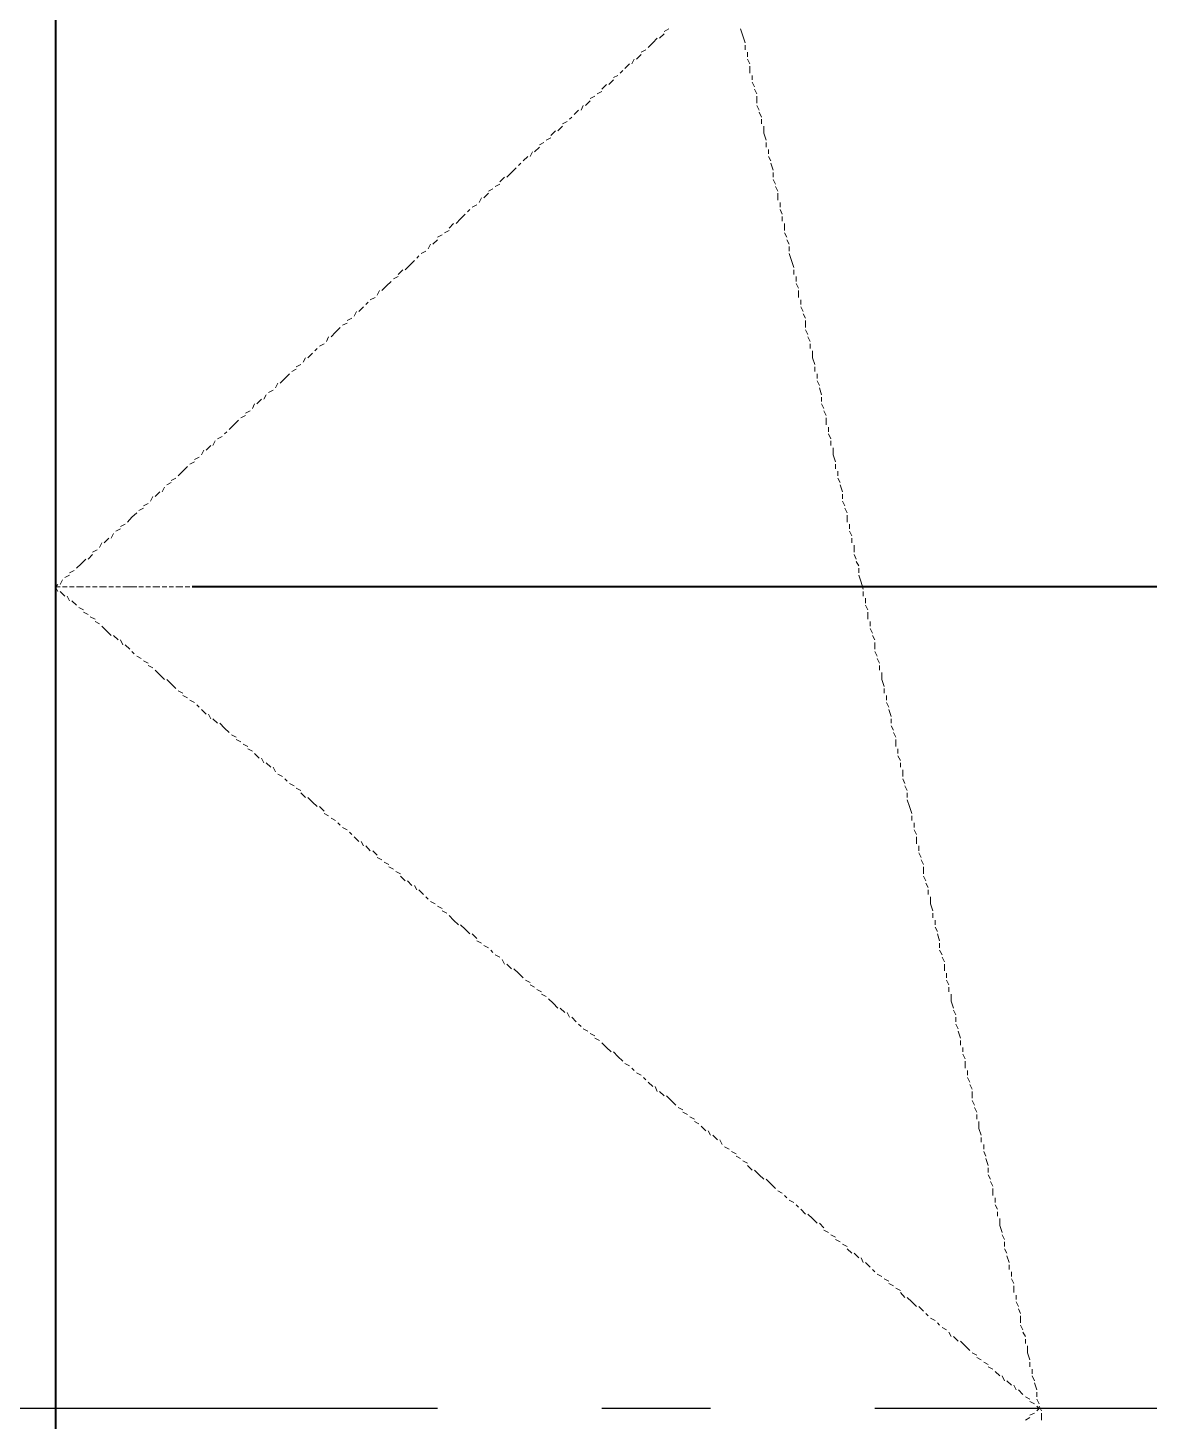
# Model space of a CAD drawing. Extents: x 8 to 21351, y 0 to 420.
# Drawn here: x 15722.33 to 15732.59, y 368.86 to 381.6 of the extents above; entities that cross this region are included whole.
import ezdxf

# ---------------------------------------------------------------- set-up
doc = ezdxf.new("R2010")
doc.units = 0

msp = doc.modelspace()

# ---------------------------------------------------------------- linework, layer by layer
at = {"color": 7, "lineweight": 40}
for p, q in [((15722.587, 397.743), (15722.587, 310.219)), ((15751.331, 376.491), (15723.836, 376.491))]:
    msp.add_line(p, q, dxfattribs=at)
at = {"color": 7, "lineweight": 25}
for p, q in [((15722.587, 381.593), (15722.587, 361.59)), ((15726.079, 368.977), (15706.077, 368.977)), ((15728.577, 368.977), (15727.582, 368.977)), ((15750.082, 368.977), (15730.08, 368.977))]:
    msp.add_line(p, q, dxfattribs=at)
at = {"color": 7, "lineweight": 5}
for p, q in [((15722.587, 381.55), (15722.587, 381.593)), ((15722.587, 381.487), (15722.587, 381.529)), ((15728.09, 381.508), (15728.048, 381.466)), ((15728.154, 381.55), (15728.111, 381.508)), ((15728.196, 381.593), (15728.154, 381.571)), ((15728.873, 381.529), (15728.852, 381.593)), ((15728.894, 381.466), (15728.873, 381.529)), ((15722.587, 381.402), (15722.587, 381.466)), ((15722.587, 381.339), (15722.587, 381.402)), ((15727.984, 381.402), (15727.942, 381.381)), ((15728.048, 381.466), (15728.005, 381.423)), ((15728.894, 381.402), (15728.894, 381.444)), ((15728.916, 381.339), (15728.916, 381.381)), ((15722.587, 381.275), (15722.587, 381.317)), ((15722.587, 381.212), (15722.587, 381.254)), ((15727.836, 381.275), (15727.794, 381.233)), ((15727.878, 381.317), (15727.857, 381.275)), ((15727.942, 381.36), (15727.9, 381.317)), ((15728.937, 381.275), (15728.916, 381.317)), ((15728.937, 381.19), (15728.937, 381.254)), ((15722.587, 381.127), (15722.587, 381.19)), ((15727.688, 381.127), (15727.646, 381.085)), ((15727.73, 381.169), (15727.688, 381.148)), ((15727.773, 381.212), (15727.751, 381.19)), ((15728.958, 381.127), (15728.958, 381.169)), ((15722.587, 381.063), (15722.587, 381.106)), ((15722.587, 381), (15722.587, 381.042)), ((15727.582, 381.021), (15727.54, 381)), ((15727.624, 381.085), (15727.582, 381.042)), ((15728.979, 381.063), (15728.958, 381.106)), ((15729, 381), (15728.979, 381.042)), ((15722.587, 380.915), (15722.587, 380.979)), ((15722.587, 380.852), (15722.587, 380.894)), ((15727.413, 380.894), (15727.392, 380.852)), ((15727.476, 380.937), (15727.434, 380.894)), ((15727.519, 380.979), (15727.476, 380.958)), ((15729, 380.915), (15729, 380.979)), ((15729.021, 380.852), (15729, 380.894)), ((15722.587, 380.788), (15722.587, 380.831)), ((15722.587, 380.704), (15722.587, 380.767)), ((15727.265, 380.746), (15727.222, 380.725)), ((15727.307, 380.788), (15727.286, 380.767)), ((15727.37, 380.852), (15727.328, 380.81)), ((15729.043, 380.788), (15729.021, 380.831)), ((15729.043, 380.725), (15729.043, 380.767)), ((15722.587, 380.64), (15722.587, 380.682)), ((15722.587, 380.577), (15722.587, 380.619)), ((15727.159, 380.661), (15727.116, 380.619)), ((15727.222, 380.704), (15727.18, 380.661)), ((15729.064, 380.64), (15729.064, 380.704)), ((15729.085, 380.577), (15729.064, 380.64)), ((15722.587, 380.492), (15722.587, 380.555)), ((15722.587, 380.428), (15722.587, 380.492)), ((15727.011, 380.513), (15726.968, 380.471)), ((15727.053, 380.555), (15727.011, 380.534)), ((15727.116, 380.598), (15727.074, 380.577)), ((15729.085, 380.513), (15729.085, 380.555)), ((15729.106, 380.45), (15729.106, 380.492)), ((15722.587, 380.365), (15722.587, 380.407)), ((15726.841, 380.365), (15726.82, 380.344)), ((15726.905, 380.428), (15726.862, 380.386)), ((15726.947, 380.471), (15726.926, 380.428)), ((15729.127, 380.386), (15729.106, 380.428)), ((15729.148, 380.301), (15729.127, 380.365)), ((15722.587, 380.301), (15722.587, 380.344)), ((15722.587, 380.217), (15722.587, 380.28)), ((15726.693, 380.238), (15726.651, 380.196)), ((15726.757, 380.28), (15726.714, 380.238)), ((15726.799, 380.323), (15726.757, 380.28)), ((15729.148, 380.238), (15729.148, 380.28)), ((15722.587, 380.153), (15722.587, 380.196)), ((15722.587, 380.09), (15722.587, 380.132)), ((15726.587, 380.132), (15726.545, 380.111)), ((15726.651, 380.174), (15726.608, 380.153)), ((15729.17, 380.174), (15729.148, 380.217)), ((15729.191, 380.111), (15729.17, 380.153)), ((15722.587, 380.005), (15722.587, 380.069)), ((15722.587, 379.942), (15722.587, 379.984)), ((15726.439, 379.984), (15726.397, 379.963)), ((15726.481, 380.048), (15726.46, 380.005)), ((15726.545, 380.09), (15726.503, 380.048)), ((15729.191, 380.026), (15729.191, 380.09)), ((15729.212, 379.963), (15729.212, 380.005)), ((15722.587, 379.878), (15722.587, 379.921)), ((15722.587, 379.793), (15722.587, 379.857)), ((15726.291, 379.857), (15726.249, 379.815)), ((15726.333, 379.899), (15726.291, 379.857)), ((15726.376, 379.942), (15726.354, 379.921)), ((15729.233, 379.899), (15729.212, 379.942)), ((15729.233, 379.836), (15729.233, 379.878)), ((15722.587, 379.73), (15722.587, 379.772)), ((15726.185, 379.751), (15726.143, 379.73)), ((15726.227, 379.815), (15726.185, 379.772)), ((15729.254, 379.751), (15729.254, 379.815)), ((15729.275, 379.688), (15729.254, 379.73)), ((15722.587, 379.666), (15722.587, 379.709)), ((15722.587, 379.582), (15722.587, 379.645)), ((15726.016, 379.624), (15725.995, 379.582)), ((15726.079, 379.666), (15726.037, 379.624)), ((15726.122, 379.709), (15726.079, 379.688)), ((15729.297, 379.624), (15729.275, 379.666)), ((15729.297, 379.561), (15729.297, 379.603)), ((15722.587, 379.518), (15722.587, 379.582)), ((15722.587, 379.455), (15722.587, 379.497)), ((15725.868, 379.476), (15725.825, 379.434)), ((15725.91, 379.518), (15725.889, 379.497)), ((15725.973, 379.561), (15725.931, 379.539)), ((15729.318, 379.476), (15729.297, 379.539)), ((15729.339, 379.413), (15729.318, 379.476)), ((15722.587, 379.391), (15722.587, 379.434)), ((15722.587, 379.307), (15722.587, 379.37)), ((15725.762, 379.391), (15725.719, 379.349)), ((15725.825, 379.434), (15725.783, 379.391)), ((15729.339, 379.349), (15729.339, 379.391)), ((15722.587, 379.243), (15722.587, 379.285)), ((15722.587, 379.18), (15722.587, 379.222)), ((15725.614, 379.243), (15725.571, 379.201)), ((15725.656, 379.285), (15725.614, 379.243)), ((15725.719, 379.328), (15725.677, 379.307)), ((15729.36, 379.285), (15729.36, 379.328)), ((15729.381, 379.222), (15729.36, 379.264)), ((15722.587, 379.095), (15722.587, 379.158)), ((15725.444, 379.095), (15725.423, 379.074)), ((15725.508, 379.137), (15725.465, 379.116)), ((15725.55, 379.201), (15725.529, 379.158)), ((15729.381, 379.137), (15729.381, 379.201)), ((15729.402, 379.074), (15729.402, 379.116)), ((15722.587, 379.031), (15722.587, 379.074)), ((15722.587, 378.968), (15722.587, 379.01)), ((15725.338, 379.01), (15725.317, 378.968)), ((15725.402, 379.053), (15725.36, 379.01)), ((15729.424, 379.01), (15729.402, 379.053)), ((15729.445, 378.947), (15729.424, 378.989)), ((15722.587, 378.883), (15722.587, 378.947)), ((15722.587, 378.82), (15722.587, 378.862)), ((15725.19, 378.862), (15725.148, 378.82)), ((15725.254, 378.904), (15725.211, 378.883)), ((15725.296, 378.947), (15725.254, 378.926)), ((15729.445, 378.862), (15729.445, 378.926)), ((15729.466, 378.799), (15729.445, 378.841)), ((15722.587, 378.756), (15722.587, 378.799)), ((15722.587, 378.672), (15722.587, 378.735)), ((15725.042, 378.714), (15725, 378.693)), ((15725.084, 378.777), (15725.063, 378.735)), ((15725.148, 378.82), (15725.106, 378.777)), ((15729.487, 378.735), (15729.466, 378.777)), ((15729.487, 378.672), (15729.487, 378.714)), ((15722.587, 378.608), (15722.587, 378.672)), ((15722.587, 378.545), (15722.587, 378.587)), ((15724.873, 378.587), (15724.852, 378.545)), ((15724.936, 378.629), (15724.894, 378.587)), ((15724.979, 378.672), (15724.957, 378.65)), ((15729.508, 378.587), (15729.508, 378.65)), ((15729.529, 378.524), (15729.508, 378.587)), ((15722.587, 378.481), (15722.587, 378.524)), ((15722.587, 378.396), (15722.587, 378.46)), ((15724.788, 378.481), (15724.746, 378.46)), ((15724.83, 378.524), (15724.788, 378.502)), ((15729.529, 378.46), (15729.529, 378.502)), ((15722.587, 378.333), (15722.587, 378.375)), ((15724.619, 378.354), (15724.598, 378.312)), ((15724.682, 378.396), (15724.64, 378.354)), ((15724.725, 378.439), (15724.682, 378.396)), ((15729.551, 378.396), (15729.551, 378.439)), ((15729.572, 378.333), (15729.551, 378.375)), ((15722.587, 378.269), (15722.587, 378.312)), ((15722.587, 378.185), (15722.587, 378.248)), ((15724.471, 378.206), (15724.428, 378.164)), ((15724.513, 378.248), (15724.492, 378.206)), ((15724.576, 378.291), (15724.534, 378.269)), ((15729.593, 378.248), (15729.572, 378.312)), ((15729.593, 378.185), (15729.593, 378.227)), ((15722.587, 378.121), (15722.587, 378.164)), ((15722.587, 378.058), (15722.587, 378.1)), ((15724.365, 378.1), (15724.322, 378.079)), ((15724.407, 378.164), (15724.386, 378.121)), ((15729.614, 378.121), (15729.593, 378.164)), ((15729.635, 378.058), (15729.614, 378.1)), ((15722.587, 377.973), (15722.587, 378.037)), ((15722.587, 377.91), (15722.587, 377.952)), ((15724.217, 377.973), (15724.174, 377.931)), ((15724.259, 378.015), (15724.217, 377.973)), ((15724.322, 378.058), (15724.28, 378.037)), ((15729.635, 377.973), (15729.635, 378.037)), ((15729.656, 377.91), (15729.656, 377.952)), ((15722.587, 377.846), (15722.587, 377.889)), ((15722.587, 377.762), (15722.587, 377.825)), ((15724.047, 377.825), (15724.026, 377.783)), ((15724.111, 377.867), (15724.068, 377.846)), ((15724.153, 377.91), (15724.132, 377.889)), ((15729.678, 377.846), (15729.656, 377.889)), ((15729.678, 377.783), (15729.678, 377.825)), ((15722.587, 377.698), (15722.587, 377.762)), ((15723.941, 377.74), (15723.92, 377.698)), ((15724.005, 377.783), (15723.963, 377.74)), ((15729.699, 377.698), (15729.699, 377.762)), ((15729.72, 377.635), (15729.699, 377.698)), ((15722.587, 377.635), (15722.587, 377.677)), ((15722.587, 377.571), (15722.587, 377.613)), ((15723.793, 377.592), (15723.751, 377.55)), ((15723.857, 377.635), (15723.814, 377.613)), ((15723.899, 377.677), (15723.857, 377.656)), ((15729.72, 377.571), (15729.72, 377.613)), ((15722.587, 377.486), (15722.587, 377.55)), ((15722.587, 377.423), (15722.587, 377.465)), ((15723.645, 377.444), (15723.603, 377.423)), ((15723.687, 377.486), (15723.645, 377.465)), ((15723.751, 377.55), (15723.709, 377.507)), ((15729.741, 377.507), (15729.741, 377.55)), ((15729.762, 377.444), (15729.741, 377.486)), ((15722.587, 377.359), (15722.587, 377.402)), ((15722.587, 377.275), (15722.587, 377.338)), ((15723.476, 377.317), (15723.455, 377.275)), ((15723.539, 377.359), (15723.497, 377.317)), ((15723.582, 377.402), (15723.56, 377.359)), ((15729.783, 377.359), (15729.762, 377.423)), ((15729.783, 377.296), (15729.783, 377.338)), ((15722.587, 377.211), (15722.587, 377.253)), ((15722.587, 377.148), (15722.587, 377.19)), ((15723.391, 377.211), (15723.349, 377.19)), ((15723.433, 377.253), (15723.391, 377.232)), ((15729.805, 377.232), (15729.783, 377.275)), ((15729.826, 377.169), (15729.805, 377.211)), ((15722.587, 377.063), (15722.587, 377.127)), ((15723.222, 377.063), (15723.179, 377.042)), ((15723.285, 377.127), (15723.243, 377.084)), ((15723.328, 377.169), (15723.285, 377.127)), ((15729.826, 377.084), (15729.826, 377.148)), ((15729.847, 377.021), (15729.847, 377.063)), ((15722.587, 376.999), (15722.587, 377.042)), ((15722.587, 376.936), (15722.587, 376.978)), ((15723.074, 376.936), (15723.031, 376.894)), ((15723.116, 376.978), (15723.095, 376.936)), ((15723.179, 377.021), (15723.137, 376.999)), ((15729.868, 376.957), (15729.847, 376.999)), ((15729.868, 376.894), (15729.868, 376.936)), ((15722.587, 376.851), (15722.587, 376.915)), ((15722.587, 376.788), (15722.587, 376.851)), ((15722.968, 376.83), (15722.925, 376.809)), ((15723.01, 376.894), (15722.989, 376.851)), ((15729.889, 376.809), (15729.889, 376.872)), ((15722.587, 376.724), (15722.587, 376.767)), ((15722.587, 376.661), (15722.587, 376.703)), ((15722.82, 376.703), (15722.777, 376.661)), ((15722.862, 376.745), (15722.82, 376.703)), ((15722.925, 376.788), (15722.883, 376.745)), ((15729.91, 376.745), (15729.889, 376.788)), ((15729.932, 376.682), (15729.91, 376.724)), ((15722.587, 376.576), (15722.587, 376.64)), ((15722.587, 376.513), (15722.587, 376.555)), ((15722.65, 376.555), (15722.629, 376.513)), ((15722.714, 376.597), (15722.671, 376.576)), ((15722.756, 376.64), (15722.714, 376.618)), ((15729.932, 376.618), (15729.932, 376.661)), ((15729.953, 376.534), (15729.932, 376.597)), ((15722.608, 376.513), (15722.587, 376.491)), ((15722.587, 376.491), (15722.629, 376.491)), ((15722.587, 376.491), (15722.608, 376.449)), ((15722.587, 376.449), (15722.587, 376.491)), ((15722.587, 376.364), (15722.587, 376.428)), ((15722.629, 376.449), (15722.671, 376.407)), ((15722.65, 376.491), (15722.693, 376.491)), ((15722.714, 376.491), (15722.756, 376.491)), ((15722.777, 376.491), (15722.841, 376.491)), ((15722.862, 376.491), (15722.904, 376.491)), ((15722.925, 376.491), (15722.968, 376.491)), ((15722.989, 376.491), (15723.052, 376.491)), ((15723.074, 376.491), (15723.116, 376.491)), ((15723.137, 376.491), (15723.179, 376.491)), ((15723.201, 376.491), (15723.264, 376.491)), ((15723.264, 376.491), (15723.328, 376.491)), ((15723.349, 376.491), (15723.391, 376.491)), ((15723.412, 376.491), (15723.455, 376.491)), ((15723.476, 376.491), (15723.539, 376.491)), ((15723.56, 376.491), (15723.603, 376.491)), ((15723.624, 376.491), (15723.666, 376.491)), ((15723.687, 376.491), (15723.751, 376.491)), ((15723.772, 376.491), (15723.814, 376.491)), ((15723.836, 376.491), (15723.878, 376.491)), ((15723.899, 376.491), (15723.963, 376.491)), ((15723.984, 376.491), (15724.026, 376.491)), ((15724.047, 376.491), (15724.09, 376.491)), ((15724.111, 376.491), (15724.174, 376.491)), ((15724.174, 376.491), (15724.238, 376.491)), ((15724.259, 376.491), (15724.301, 376.491)), ((15724.322, 376.491), (15724.365, 376.491)), ((15724.386, 376.491), (15724.449, 376.491)), ((15724.471, 376.491), (15724.513, 376.491)), ((15724.534, 376.491), (15724.576, 376.491)), ((15724.598, 376.491), (15724.661, 376.491)), ((15724.682, 376.491), (15724.725, 376.491)), ((15724.746, 376.491), (15724.788, 376.491)), ((15724.809, 376.491), (15724.873, 376.491)), ((15724.894, 376.491), (15724.936, 376.491)), ((15724.957, 376.491), (15725, 376.491)), ((15725.021, 376.491), (15725.084, 376.491)), ((15725.084, 376.491), (15725.148, 376.491)), ((15725.169, 376.491), (15725.211, 376.491)), ((15725.233, 376.491), (15725.275, 376.491)), ((15725.296, 376.491), (15725.36, 376.491)), ((15725.381, 376.491), (15725.423, 376.491)), ((15725.444, 376.491), (15725.487, 376.491)), ((15725.508, 376.491), (15725.571, 376.491)), ((15725.592, 376.491), (15725.635, 376.491)), ((15725.656, 376.491), (15725.698, 376.491)), ((15725.719, 376.491), (15725.783, 376.491)), ((15725.804, 376.491), (15725.846, 376.491)), ((15725.868, 376.491), (15725.91, 376.491)), ((15725.931, 376.491), (15725.995, 376.491)), ((15725.995, 376.491), (15726.058, 376.491)), ((15726.079, 376.491), (15726.122, 376.491)), ((15726.143, 376.491), (15726.185, 376.491)), ((15726.206, 376.491), (15726.27, 376.491)), ((15726.291, 376.491), (15726.333, 376.491)), ((15726.354, 376.491), (15726.397, 376.491)), ((15726.418, 376.491), (15726.481, 376.491)), ((15726.503, 376.491), (15726.545, 376.491)), ((15726.566, 376.491), (15726.608, 376.491)), ((15726.63, 376.491), (15726.693, 376.491)), ((15726.714, 376.491), (15726.757, 376.491)), ((15726.778, 376.491), (15726.82, 376.491)), ((15726.841, 376.491), (15726.905, 376.491)), ((15726.905, 376.491), (15726.968, 376.491)), ((15726.989, 376.491), (15727.032, 376.491)), ((15727.053, 376.491), (15727.095, 376.491)), ((15727.116, 376.491), (15727.18, 376.491)), ((15727.201, 376.491), (15727.243, 376.491)), ((15727.265, 376.491), (15727.307, 376.491)), ((15727.328, 376.491), (15727.392, 376.491)), ((15727.413, 376.491), (15727.455, 376.491)), ((15727.476, 376.491), (15727.519, 376.491)), ((15727.54, 376.491), (15727.603, 376.491)), ((15727.624, 376.491), (15727.667, 376.491)), ((15727.688, 376.491), (15727.73, 376.491)), ((15727.751, 376.491), (15727.794, 376.491)), ((15727.815, 376.491), (15727.878, 376.491)), ((15727.9, 376.491), (15727.942, 376.491)), ((15727.963, 376.491), (15728.005, 376.491)), ((15728.027, 376.491), (15728.09, 376.491)), ((15728.111, 376.491), (15728.154, 376.491)), ((15728.175, 376.491), (15728.217, 376.491)), ((15728.238, 376.491), (15728.302, 376.491)), ((15728.323, 376.491), (15728.365, 376.491)), ((15728.386, 376.491), (15728.429, 376.491)), ((15728.45, 376.491), (15728.513, 376.491)), ((15728.535, 376.491), (15728.577, 376.491)), ((15728.598, 376.491), (15728.64, 376.491)), ((15728.662, 376.491), (15728.704, 376.491)), ((15728.725, 376.491), (15728.789, 376.491)), ((15728.81, 376.491), (15728.852, 376.491)), ((15728.873, 376.491), (15728.916, 376.491)), ((15728.937, 376.491), (15729, 376.491)), ((15729.021, 376.491), (15729.064, 376.491)), ((15729.085, 376.491), (15729.127, 376.491)), ((15729.148, 376.491), (15729.212, 376.491)), ((15729.233, 376.491), (15729.275, 376.491)), ((15729.297, 376.491), (15729.339, 376.491)), ((15729.36, 376.491), (15729.424, 376.491)), ((15729.445, 376.491), (15729.487, 376.491)), ((15729.508, 376.491), (15729.551, 376.491)), ((15729.572, 376.491), (15729.614, 376.491)), ((15729.635, 376.491), (15729.699, 376.491)), ((15729.72, 376.491), (15729.762, 376.491)), ((15729.783, 376.491), (15729.826, 376.491)), ((15729.847, 376.491), (15729.91, 376.491)), ((15729.932, 376.491), (15729.974, 376.491)), ((15729.974, 376.47), (15729.953, 376.534)), ((15729.974, 376.407), (15729.974, 376.449)), ((15722.587, 376.301), (15722.587, 376.343)), ((15722.693, 376.407), (15722.714, 376.364)), ((15722.735, 376.364), (15722.777, 376.322)), ((15722.798, 376.301), (15722.841, 376.28)), ((15729.995, 376.343), (15729.995, 376.386)), ((15730.016, 376.28), (15729.995, 376.322)), ((15722.587, 376.238), (15722.587, 376.28)), ((15722.587, 376.153), (15722.587, 376.216)), ((15722.841, 376.259), (15722.883, 376.238)), ((15722.904, 376.216), (15722.947, 376.195)), ((15722.947, 376.174), (15722.989, 376.153)), ((15730.016, 376.195), (15730.016, 376.259)), ((15730.037, 376.132), (15730.037, 376.174)), ((15722.587, 376.089), (15722.587, 376.132)), ((15722.587, 376.026), (15722.587, 376.068)), ((15723.01, 376.132), (15723.052, 376.089)), ((15723.052, 376.089), (15723.095, 376.047)), ((15723.116, 376.047), (15723.158, 376.005)), ((15730.059, 376.068), (15730.037, 376.11)), ((15730.08, 376.005), (15730.059, 376.047)), ((15722.587, 375.941), (15722.587, 376.005)), ((15722.587, 375.878), (15722.587, 375.941)), ((15723.179, 376.005), (15723.201, 375.962)), ((15723.222, 375.962), (15723.264, 375.92)), ((15730.08, 375.92), (15730.08, 375.983)), ((15722.587, 375.814), (15722.587, 375.856)), ((15722.587, 375.751), (15722.587, 375.793)), ((15723.285, 375.899), (15723.306, 375.878)), ((15723.328, 375.856), (15723.37, 375.835)), ((15723.391, 375.814), (15723.433, 375.793)), ((15723.433, 375.772), (15723.476, 375.751)), ((15730.101, 375.856), (15730.08, 375.899)), ((15730.122, 375.793), (15730.101, 375.835)), ((15730.122, 375.729), (15730.122, 375.772)), ((15722.587, 375.666), (15722.587, 375.729)), ((15722.587, 375.603), (15722.587, 375.645)), ((15723.497, 375.729), (15723.539, 375.687)), ((15723.539, 375.687), (15723.582, 375.645)), ((15723.603, 375.645), (15723.645, 375.603)), ((15730.143, 375.645), (15730.143, 375.708)), ((15730.164, 375.581), (15730.143, 375.645)), ((15722.587, 375.539), (15722.587, 375.581)), ((15722.587, 375.454), (15722.587, 375.518)), ((15723.645, 375.603), (15723.687, 375.56)), ((15723.709, 375.539), (15723.751, 375.518)), ((15730.164, 375.518), (15730.164, 375.56)), ((15722.587, 375.391), (15722.587, 375.433)), ((15723.751, 375.497), (15723.793, 375.476)), ((15723.814, 375.454), (15723.857, 375.433)), ((15723.878, 375.412), (15723.899, 375.391)), ((15730.186, 375.454), (15730.186, 375.497)), ((15730.207, 375.391), (15730.186, 375.433)), ((15722.587, 375.327), (15722.587, 375.37)), ((15722.587, 375.243), (15722.587, 375.306)), ((15723.92, 375.37), (15723.963, 375.327)), ((15723.984, 375.327), (15724.005, 375.285)), ((15724.026, 375.285), (15724.068, 375.243)), ((15730.228, 375.306), (15730.207, 375.37)), ((15730.228, 375.243), (15730.228, 375.285)), ((15722.587, 375.179), (15722.587, 375.221)), ((15722.587, 375.116), (15722.587, 375.158)), ((15724.09, 375.243), (15724.132, 375.2)), ((15724.132, 375.2), (15724.174, 375.158)), ((15724.195, 375.137), (15724.238, 375.116)), ((15730.249, 375.179), (15730.228, 375.221)), ((15730.27, 375.116), (15730.249, 375.158)), ((15722.587, 375.031), (15722.587, 375.094)), ((15722.587, 374.967), (15722.587, 375.031)), ((15724.238, 375.094), (15724.28, 375.073)), ((15724.301, 375.052), (15724.344, 375.031)), ((15724.344, 375.01), (15724.386, 374.989)), ((15730.27, 375.031), (15730.27, 375.094)), ((15730.291, 374.967), (15730.291, 375.01)), ((15722.587, 374.904), (15722.587, 374.946)), ((15722.587, 374.841), (15722.587, 374.883)), ((15724.407, 374.967), (15724.449, 374.925)), ((15724.471, 374.925), (15724.492, 374.883)), ((15724.513, 374.883), (15724.555, 374.841)), ((15730.313, 374.904), (15730.291, 374.946)), ((15730.313, 374.841), (15730.313, 374.883)), ((15722.587, 374.756), (15722.587, 374.819)), ((15724.576, 374.841), (15724.598, 374.798)), ((15724.619, 374.777), (15724.661, 374.756)), ((15730.334, 374.756), (15730.334, 374.819)), ((15722.587, 374.692), (15722.587, 374.735)), ((15722.587, 374.629), (15722.587, 374.671)), ((15724.682, 374.735), (15724.703, 374.714)), ((15724.725, 374.692), (15724.767, 374.671)), ((15724.788, 374.65), (15724.83, 374.629)), ((15730.355, 374.692), (15730.334, 374.735)), ((15730.376, 374.629), (15730.355, 374.671)), ((15722.587, 374.544), (15722.587, 374.608)), ((15722.587, 374.481), (15722.587, 374.523)), ((15724.83, 374.608), (15724.873, 374.565)), ((15724.894, 374.565), (15724.936, 374.523)), ((15724.936, 374.523), (15724.979, 374.481)), ((15730.376, 374.565), (15730.376, 374.608)), ((15730.397, 374.481), (15730.376, 374.544)), ((15722.587, 374.417), (15722.587, 374.459)), ((15722.587, 374.332), (15722.587, 374.396)), ((15725, 374.481), (15725.042, 374.438)), ((15725.042, 374.417), (15725.084, 374.396)), ((15725.106, 374.375), (15725.148, 374.354)), ((15730.418, 374.417), (15730.397, 374.481)), ((15730.418, 374.354), (15730.418, 374.396)), ((15722.587, 374.269), (15722.587, 374.311)), ((15722.587, 374.205), (15722.587, 374.248)), ((15725.169, 374.332), (15725.19, 374.311)), ((15725.211, 374.29), (15725.254, 374.269)), ((15725.275, 374.248), (15725.296, 374.227)), ((15730.44, 374.29), (15730.44, 374.332)), ((15730.461, 374.227), (15730.44, 374.269)), ((15722.587, 374.121), (15722.587, 374.184)), ((15722.587, 374.057), (15722.587, 374.121)), ((15725.317, 374.205), (15725.36, 374.163)), ((15725.381, 374.163), (15725.402, 374.121)), ((15725.423, 374.121), (15725.465, 374.078)), ((15730.461, 374.142), (15730.461, 374.205)), ((15730.482, 374.078), (15730.482, 374.121)), ((15722.587, 373.994), (15722.587, 374.036)), ((15725.487, 374.078), (15725.529, 374.036)), ((15725.529, 374.015), (15725.571, 373.994)), ((15730.503, 374.015), (15730.482, 374.057)), ((15730.524, 373.952), (15730.503, 373.994)), ((15722.587, 373.93), (15722.587, 373.973)), ((15722.587, 373.846), (15722.587, 373.909)), ((15725.592, 373.973), (15725.635, 373.952)), ((15725.635, 373.93), (15725.677, 373.909)), ((15725.698, 373.888), (15725.741, 373.867)), ((15730.524, 373.867), (15730.524, 373.93)), ((15722.587, 373.782), (15722.587, 373.824)), ((15722.587, 373.719), (15722.587, 373.761)), ((15725.741, 373.846), (15725.783, 373.803)), ((15725.804, 373.803), (15725.846, 373.761)), ((15725.868, 373.761), (15725.889, 373.719)), ((15730.545, 373.803), (15730.524, 373.846)), ((15730.567, 373.74), (15730.545, 373.782)), ((15722.587, 373.634), (15722.587, 373.697)), ((15722.587, 373.57), (15722.587, 373.613)), ((15725.91, 373.719), (15725.952, 373.676)), ((15725.973, 373.655), (15725.995, 373.634)), ((15726.016, 373.613), (15726.058, 373.592)), ((15730.567, 373.676), (15730.567, 373.719)), ((15730.588, 373.592), (15730.588, 373.655)), ((15722.587, 373.507), (15722.587, 373.549)), ((15722.587, 373.422), (15722.587, 373.486)), ((15726.079, 373.57), (15726.122, 373.549)), ((15726.122, 373.528), (15726.164, 373.507)), ((15726.185, 373.486), (15726.227, 373.443)), ((15730.609, 373.528), (15730.588, 373.592)), ((15730.609, 373.465), (15730.609, 373.507)), ((15722.587, 373.359), (15722.587, 373.401)), ((15726.227, 373.443), (15726.27, 373.401)), ((15726.291, 373.401), (15726.333, 373.359)), ((15726.333, 373.359), (15726.376, 373.317)), ((15730.63, 373.401), (15730.63, 373.443)), ((15730.651, 373.338), (15730.63, 373.38)), ((15722.587, 373.295), (15722.587, 373.338)), ((15722.587, 373.211), (15722.587, 373.274)), ((15726.397, 373.317), (15726.439, 373.274)), ((15726.439, 373.253), (15726.481, 373.232)), ((15730.672, 373.253), (15730.651, 373.317)), ((15730.672, 373.19), (15730.672, 373.232)), ((15722.587, 373.147), (15722.587, 373.211)), ((15722.587, 373.084), (15722.587, 373.126)), ((15726.503, 373.211), (15726.545, 373.19)), ((15726.566, 373.168), (15726.587, 373.147)), ((15726.608, 373.126), (15726.651, 373.105)), ((15730.694, 373.126), (15730.672, 373.168)), ((15730.715, 373.062), (15730.694, 373.105)), ((15722.587, 373.02), (15722.587, 373.062)), ((15722.587, 372.935), (15722.587, 372.999)), ((15726.672, 373.084), (15726.693, 373.041)), ((15726.714, 373.041), (15726.757, 372.999)), ((15726.778, 372.999), (15726.82, 372.957)), ((15730.715, 372.978), (15730.715, 373.041)), ((15722.587, 372.872), (15722.587, 372.914)), ((15722.587, 372.808), (15722.587, 372.851)), ((15726.82, 372.957), (15726.862, 372.914)), ((15726.884, 372.893), (15726.926, 372.872)), ((15726.926, 372.851), (15726.968, 372.83)), ((15730.736, 372.914), (15730.736, 372.957)), ((15730.757, 372.851), (15730.736, 372.893)), ((15722.587, 372.724), (15722.587, 372.787)), ((15726.989, 372.808), (15727.032, 372.787)), ((15727.032, 372.766), (15727.074, 372.745)), ((15727.095, 372.724), (15727.138, 372.682)), ((15730.757, 372.787), (15730.757, 372.83)), ((15730.778, 372.703), (15730.778, 372.766)), ((15722.587, 372.66), (15722.587, 372.703)), ((15722.587, 372.597), (15722.587, 372.639)), ((15727.138, 372.682), (15727.18, 372.639)), ((15727.201, 372.639), (15727.243, 372.597)), ((15727.265, 372.597), (15727.286, 372.555)), ((15730.799, 372.639), (15730.778, 372.703)), ((15730.821, 372.576), (15730.799, 372.618)), ((15722.587, 372.512), (15722.587, 372.576)), ((15722.587, 372.449), (15722.587, 372.491)), ((15727.307, 372.555), (15727.349, 372.512)), ((15727.37, 372.491), (15727.392, 372.47)), ((15730.821, 372.512), (15730.821, 372.555)), ((15730.842, 372.449), (15730.821, 372.491)), ((15722.587, 372.385), (15722.587, 372.428)), ((15722.587, 372.3), (15722.587, 372.364)), ((15727.413, 372.449), (15727.455, 372.428)), ((15727.476, 372.406), (15727.519, 372.385)), ((15727.519, 372.364), (15727.561, 372.343)), ((15730.863, 372.364), (15730.842, 372.428)), ((15730.863, 372.3), (15730.863, 372.343)), ((15722.587, 372.237), (15722.587, 372.3)), ((15722.587, 372.173), (15722.587, 372.216)), ((15727.582, 372.322), (15727.624, 372.279)), ((15727.624, 372.279), (15727.667, 372.237)), ((15727.688, 372.237), (15727.73, 372.195)), ((15730.884, 372.237), (15730.884, 372.279)), ((15730.905, 372.173), (15730.884, 372.216)), ((15722.587, 372.11), (15722.587, 372.152)), ((15722.587, 372.025), (15722.587, 372.089)), ((15727.73, 372.195), (15727.773, 372.152)), ((15727.794, 372.131), (15727.836, 372.11)), ((15727.857, 372.089), (15727.878, 372.068)), ((15730.905, 372.089), (15730.905, 372.152)), ((15722.587, 371.962), (15722.587, 372.004)), ((15727.9, 372.046), (15727.942, 372.025)), ((15727.963, 372.004), (15727.984, 371.983)), ((15728.005, 371.962), (15728.048, 371.92)), ((15730.926, 372.025), (15730.926, 372.068)), ((15730.948, 371.962), (15730.926, 372.004)), ((15722.587, 371.898), (15722.587, 371.941)), ((15722.587, 371.814), (15722.587, 371.877)), ((15728.069, 371.92), (15728.09, 371.877)), ((15728.111, 371.877), (15728.154, 371.835)), ((15728.175, 371.835), (15728.217, 371.792)), ((15730.969, 371.898), (15730.948, 371.941)), ((15730.969, 371.814), (15730.969, 371.877)), ((15722.587, 371.75), (15722.587, 371.792)), ((15722.587, 371.687), (15722.587, 371.729)), ((15728.217, 371.792), (15728.259, 371.75)), ((15728.281, 371.729), (15728.323, 371.708)), ((15730.99, 371.75), (15730.969, 371.792)), ((15731.011, 371.687), (15730.99, 371.729)), ((15722.587, 371.602), (15722.587, 371.666)), ((15722.587, 371.538), (15722.587, 371.581)), ((15728.323, 371.687), (15728.365, 371.666)), ((15728.386, 371.644), (15728.429, 371.623)), ((15728.429, 371.602), (15728.471, 371.581)), ((15731.011, 371.623), (15731.011, 371.666)), ((15731.032, 371.538), (15731.032, 371.602)), ((15722.587, 371.475), (15722.587, 371.517)), ((15722.587, 371.39), (15722.587, 371.454)), ((15728.492, 371.56), (15728.535, 371.517)), ((15728.556, 371.517), (15728.577, 371.475)), ((15728.598, 371.475), (15728.64, 371.433)), ((15731.053, 371.475), (15731.032, 371.538)), ((15731.053, 371.411), (15731.053, 371.454)), ((15722.587, 371.327), (15722.587, 371.39)), ((15728.662, 371.433), (15728.683, 371.39)), ((15728.704, 371.369), (15728.746, 371.348)), ((15728.767, 371.327), (15728.81, 371.306)), ((15731.075, 371.348), (15731.075, 371.39)), ((15731.096, 371.284), (15731.075, 371.327)), ((15722.587, 371.263), (15722.587, 371.306)), ((15722.587, 371.2), (15722.587, 371.242)), ((15728.81, 371.284), (15728.852, 371.263)), ((15728.873, 371.242), (15728.916, 371.221)), ((15728.916, 371.2), (15728.958, 371.157)), ((15731.117, 371.2), (15731.096, 371.263)), ((15722.587, 371.115), (15722.587, 371.179)), ((15722.587, 371.052), (15722.587, 371.094)), ((15728.979, 371.157), (15729.021, 371.115)), ((15729.021, 371.115), (15729.064, 371.073)), ((15729.085, 371.073), (15729.127, 371.031)), ((15731.117, 371.136), (15731.117, 371.179)), ((15731.138, 371.073), (15731.117, 371.115)), ((15722.587, 370.988), (15722.587, 371.031)), ((15722.587, 370.904), (15722.587, 370.967)), ((15729.127, 371.031), (15729.17, 370.988)), ((15729.191, 370.967), (15729.233, 370.946)), ((15731.159, 371.009), (15731.138, 371.052)), ((15731.159, 370.925), (15731.159, 370.988)), ((15722.587, 370.84), (15722.587, 370.882)), ((15722.587, 370.776), (15722.587, 370.819)), ((15729.254, 370.925), (15729.275, 370.904)), ((15729.297, 370.882), (15729.339, 370.861)), ((15729.36, 370.84), (15729.381, 370.819)), ((15731.18, 370.861), (15731.18, 370.904)), ((15731.202, 370.798), (15731.18, 370.84)), ((15722.587, 370.692), (15722.587, 370.755)), ((15729.402, 370.798), (15729.445, 370.755)), ((15729.466, 370.755), (15729.508, 370.713)), ((15729.508, 370.713), (15729.551, 370.671)), ((15731.202, 370.734), (15731.202, 370.776)), ((15731.223, 370.649), (15731.223, 370.713)), ((15722.587, 370.628), (15722.587, 370.671)), ((15722.587, 370.565), (15722.587, 370.607)), ((15729.572, 370.671), (15729.614, 370.628)), ((15729.614, 370.607), (15729.656, 370.586)), ((15729.678, 370.565), (15729.72, 370.544)), ((15731.244, 370.586), (15731.223, 370.649)), ((15731.265, 370.522), (15731.244, 370.565)), ((15722.587, 370.48), (15722.587, 370.544)), ((15722.587, 370.417), (15722.587, 370.48)), ((15729.72, 370.522), (15729.762, 370.501)), ((15729.783, 370.48), (15729.826, 370.459)), ((15729.826, 370.438), (15729.868, 370.396)), ((15731.265, 370.459), (15731.265, 370.501)), ((15731.286, 370.396), (15731.265, 370.438)), ((15722.587, 370.353), (15722.587, 370.396)), ((15722.587, 370.29), (15722.587, 370.332)), ((15729.889, 370.396), (15729.932, 370.353)), ((15729.953, 370.353), (15729.974, 370.311)), ((15729.995, 370.311), (15730.037, 370.269)), ((15731.307, 370.311), (15731.286, 370.374)), ((15722.587, 370.205), (15722.587, 370.269)), ((15722.587, 370.142), (15722.587, 370.184)), ((15730.059, 370.247), (15730.08, 370.226)), ((15730.101, 370.205), (15730.143, 370.184)), ((15731.307, 370.247), (15731.307, 370.29)), ((15731.329, 370.184), (15731.329, 370.226)), ((15722.587, 370.078), (15722.587, 370.12)), ((15722.587, 369.993), (15722.587, 370.057)), ((15730.164, 370.163), (15730.207, 370.142)), ((15730.207, 370.12), (15730.249, 370.099)), ((15730.27, 370.078), (15730.313, 370.057)), ((15731.35, 370.12), (15731.329, 370.163)), ((15731.35, 370.036), (15731.35, 370.099)), ((15722.587, 369.93), (15722.587, 369.972)), ((15730.313, 370.036), (15730.355, 369.993)), ((15730.376, 369.993), (15730.418, 369.951)), ((15730.418, 369.951), (15730.461, 369.909)), ((15731.371, 369.972), (15731.371, 370.014)), ((15731.392, 369.909), (15731.371, 369.951)), ((15722.587, 369.866), (15722.587, 369.909)), ((15722.587, 369.782), (15722.587, 369.845)), ((15730.482, 369.909), (15730.524, 369.866)), ((15730.545, 369.845), (15730.567, 369.824)), ((15730.588, 369.803), (15730.63, 369.782)), ((15731.413, 369.845), (15731.392, 369.887)), ((15731.413, 369.76), (15731.413, 369.824)), ((15722.587, 369.718), (15722.587, 369.76)), ((15722.587, 369.655), (15722.587, 369.697)), ((15730.651, 369.76), (15730.672, 369.739)), ((15730.694, 369.718), (15730.736, 369.697)), ((15730.757, 369.676), (15730.778, 369.634)), ((15731.434, 369.697), (15731.413, 369.739)), ((15731.456, 369.634), (15731.434, 369.676)), ((15722.587, 369.57), (15722.587, 369.634)), ((15722.587, 369.507), (15722.587, 369.57)), ((15730.799, 369.634), (15730.842, 369.591)), ((15730.863, 369.591), (15730.905, 369.549)), ((15730.905, 369.549), (15730.948, 369.507)), ((15731.456, 369.57), (15731.456, 369.612)), ((15731.477, 369.485), (15731.477, 369.549)), ((15722.587, 369.443), (15722.587, 369.485)), ((15722.587, 369.38), (15722.587, 369.422)), ((15730.969, 369.485), (15731.011, 369.464)), ((15731.011, 369.443), (15731.053, 369.422)), ((15731.075, 369.401), (15731.117, 369.38)), ((15731.498, 369.422), (15731.477, 369.485)), ((15731.498, 369.358), (15731.498, 369.401)), ((15722.587, 369.295), (15722.587, 369.358)), ((15722.587, 369.231), (15722.587, 369.274)), ((15731.117, 369.358), (15731.159, 369.337)), ((15731.18, 369.316), (15731.223, 369.274)), ((15731.244, 369.274), (15731.265, 369.231)), ((15731.519, 369.295), (15731.519, 369.337)), ((15731.54, 369.231), (15731.519, 369.274)), ((15722.587, 369.168), (15722.587, 369.21)), ((15722.587, 369.083), (15722.587, 369.147)), ((15731.286, 369.231), (15731.329, 369.189)), ((15731.35, 369.189), (15731.371, 369.147)), ((15731.392, 369.147), (15731.434, 369.104)), ((15731.561, 369.147), (15731.54, 369.21)), ((15722.587, 369.02), (15722.587, 369.062)), ((15731.456, 369.083), (15731.498, 369.062)), ((15731.498, 369.041), (15731.54, 369.02)), ((15731.561, 369.083), (15731.561, 369.125)), ((15731.583, 369.02), (15731.561, 369.062)), ((15722.587, 368.956), (15722.587, 368.998)), ((15722.587, 368.871), (15722.587, 368.935)), ((15731.498, 368.893), (15731.456, 368.871)), ((15731.54, 368.935), (15731.498, 368.914)), ((15731.561, 368.998), (15731.583, 368.977)), ((15731.583, 368.977), (15731.561, 368.956)), ((15731.604, 368.956), (15731.583, 368.998)), ((15731.604, 368.871), (15731.604, 368.935))]:
    msp.add_line(p, q, dxfattribs=at)

doc.saveas('drawing.dxf')
